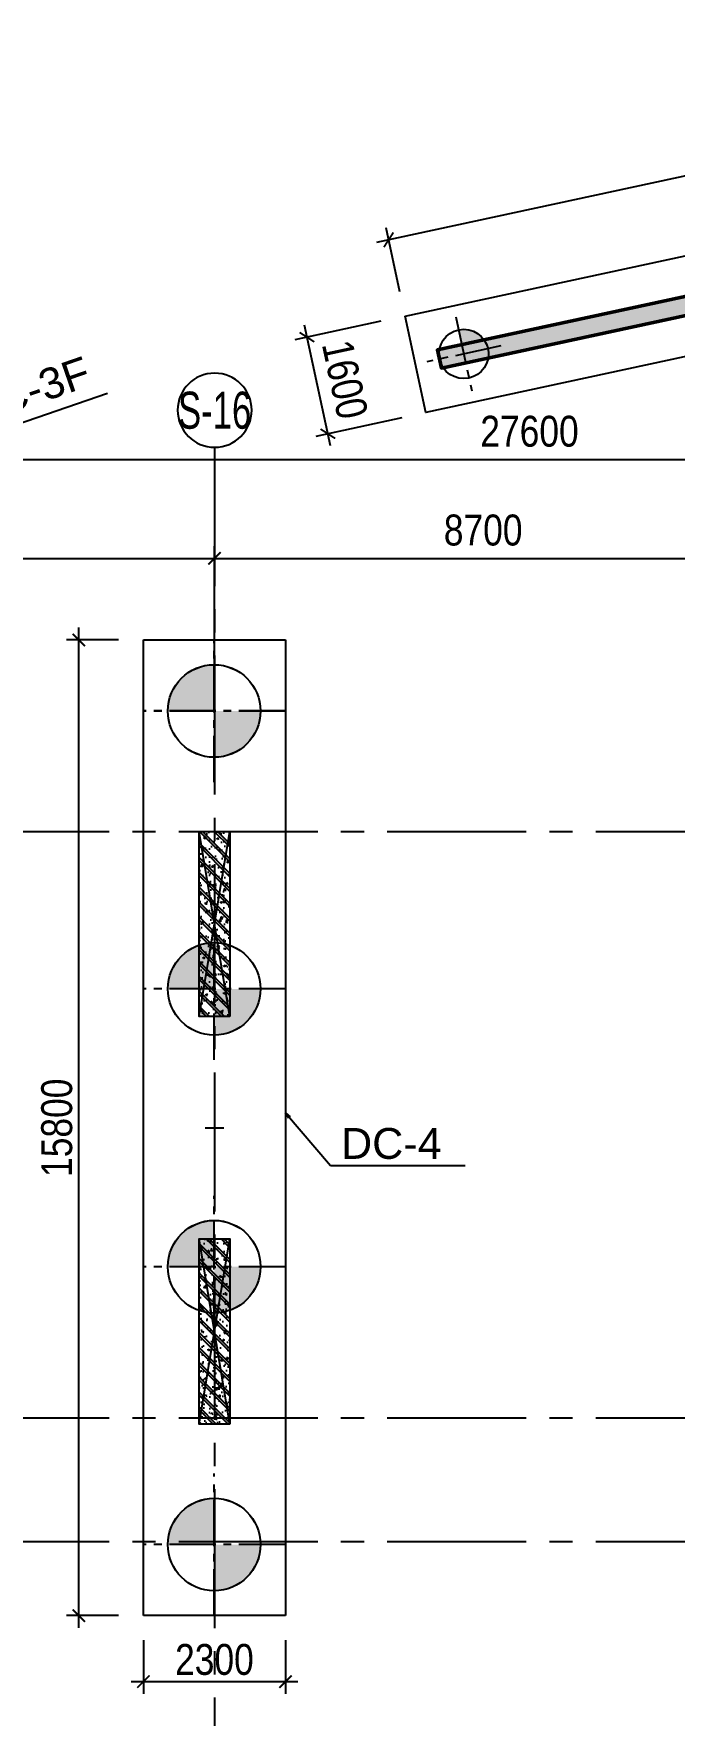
# Model space of a CAD drawing. Header units: millimetres. Extents: x -1534340 to 1713810, y -1348191 to 1114081.
# Drawn here: x 751555 to 761926, y -330143 to -302906 of the extents above; entities that cross this region are included whole.
import ezdxf
from ezdxf.enums import TextEntityAlignment as Align
from ezdxf.xclip import XClip

# ---------------------------------------------------------------- set-up
doc = ezdxf.new("R2010")
doc.units = ezdxf.units.MM
doc.header["$LTSCALE"] = 100
doc.header["$XCLIPFRAME"] = 0
doc.header["$PDMODE"] = 32
doc.header["$PDSIZE"] = 2.5
doc.linetypes.add('CENTER2', pattern=[1.125, 0.75, -0.125, 0.125, -0.125])
doc.linetypes.add('HIDDEN', pattern=[0.375, 0.25, -0.125])
for name, color, linetype in [('ccu11-Dim', 8, 'Continuous'), ('ccu11-Manh', 8, 'Continuous'), ('ccu12-Hatch', 250, 'Continuous'), ('ccu12-Pile', 4, 'Continuous'), ('ccu12-Thay', 7, 'Continuous'), ('ccu12-Truc', 13, 'CENTER2'), ('KC-Betong', 6, 'Continuous'), ('KC2-CONCRETE', 7, 'Continuous'), ('KC2-DIM', 251, 'Continuous'), ('KCS_CENTER_POINT', 7, 'Continuous'), ('KCS_PILE', 8, 'HIDDEN'), ('KT-Dim', 8, 'Continuous'), ('Xref_ST_MBDV Cot vach 30.7.2022$0$Xref_ST_MBDV Cot vach 30.7.2022|Xref_ST_MBDV Cot vach 30.7.2022|Xref_ST_MBDV Cot vach 30.7.2022|Xref_ST_MBDV Cot vach 30.7.2022|A-WALL-PATT', 251, 'Continuous'), ('Xref_ST_MBDV Cot vach 30.7.2022|Xref_ST_MBDV Cot vach 30.7.2022|Xref_ST_MBDV Cot vach 30.7.2022|Xref_ST_MBDV Cot vach 30.7.2022|A-GRID-SYM', 50, 'Continuous'), ('Xref_ST_MBDV Cot vach 30.7.2022|Xref_ST_MBDV Cot vach 30.7.2022|Xref_ST_MBDV Cot vach 30.7.2022|Xref_ST_MBDV Cot vach 30.7.2022|KC-Betong', 6, 'Continuous')]:
    doc.layers.add(name, color=color, linetype=linetype)
for name, color, linetype, lineweight in [('ccu12-Tencaukien', 9, 'Continuous', 15), ('KT-Net cot', 2, 'Continuous', 50), ('KT-Vat lieu', 250, 'Continuous', 9)]:
    doc.layers.add(name, color=color, linetype=linetype, lineweight=lineweight)
doc.styles.add('Arial', font='arial.ttf', dxfattribs={"width": 0.7})
doc.styles.add('Arial Narrow', font='ARIALN.TTF')
doc.styles.add('HBA-Text', font='GOTHIC.TTF')
doc.dimstyles.new('ccu11-100x2', dxfattribs={"dimscale": 100, "dimtxt": 2.5, "dimasz": 1, "dimexe": 1, "dimexo": 2, "dimgap": 1, "dimtad": 1, "dimdec": 0, "dimlfac": 0.5, "dimrnd": 5, "dimdsep": 46, "dimtxsty": 'Arial', "dimblk": 'ARCHTICK', "dimcen": -1, "dimdle": 1, "dimclrd": 256, "dimclre": 256, "dimclrt": 31, "dimadec": 0, "dimazin": 2, "dimtfac": 0.1, "dimtdec": 0, "dimtmove": 0, "dimatfit": 1, "dimldrblk": 'ARCHTICK', "dimfxl": 1, "dimtvp": 0.833333, "dimtolj": 1, "dimtzin": 12, "dimarcsym": 0})
doc.dimstyles.new('ccu12-200', dxfattribs={"dimscale": 200, "dimtxt": 2.5, "dimasz": 1, "dimexe": 1, "dimexo": 2, "dimgap": 1, "dimtad": 1, "dimdec": 0, "dimrnd": 5, "dimdsep": 46, "dimtxsty": 'Arial Narrow', "dimblk": 'ARCHTICK', "dimcen": -1, "dimdle": 1, "dimclrd": 256, "dimclre": 256, "dimclrt": 3, "dimadec": 0, "dimazin": 2, "dimtfac": 0.1, "dimtdec": 0, "dimtmove": 0, "dimatfit": 1, "dimldrblk": 'ARCHTICK', "dimfxl": 1, "dimtvp": 0.833333, "dimtolj": 1, "dimtzin": 12, "dimarcsym": 0})
doc.dimstyles.new('CCU_1-300', dxfattribs={"dimscale": 200, "dimtxt": 2.5, "dimasz": 1, "dimexe": 1, "dimexo": 2, "dimgap": 0.5, "dimtad": 1, "dimdec": 0, "dimrnd": 5, "dimdsep": 46, "dimtxsty": 'Arial Narrow', "dimblk": 'ARCHTICK', "dimcen": -1, "dimdle": 1, "dimclrd": 256, "dimclre": 256, "dimclrt": 3, "dimadec": 0, "dimazin": 2, "dimtfac": 0.1, "dimtdec": 0, "dimtix": 1, "dimtmove": 2, "dimatfit": 1, "dimfxl": 1, "dimtvp": 0.833333, "dimtolj": 1, "dimtzin": 12, "dimarcsym": 0})

# ---------------------------------------------------------------- blocks, each defined once
blk = doc.blocks.new('Xref_ST_MBDV Cot vach 30.7.2022$0$Tuong Vay01-flat-1')
at = {"layer": 'Xref_ST_MBDV Cot vach 30.7.2022$0$Xref_ST_MBDV Cot vach 30.7.2022|Xref_ST_MBDV Cot vach 30.7.2022|Xref_ST_MBDV Cot vach 30.7.2022|Xref_ST_MBDV Cot vach 30.7.2022|A-WALL-PATT'}
h = blk.add_hatch(dxfattribs=at)
h.set_pattern_fill('ACET-2D-VATLIEU04', color=256, scale=50, pattern_type=2)
h.set_pattern_definition([(50, (-11139561.84, -1407213.45), (-225.902474, 189.5546825), [37.5, -412.5]), (355, (-11139561.84, -1407213.45), (32.127212, 367.215716), [30, -330]), (100.4514, (-11139531.95, -1407216.06), (-341.231527, -62.944187), [31.870095, -350.571056]), (46.1842, (-11139561.84, -1407113.45), (-319.180497, 306.252097), [56.25, -618.75]), (96.6356, (-11139517.37, -1407120.34), (-516.995922, -60.144022), [47.805144, -525.8565]), (351.1842, (-11139561.84, -1407113.45), (84.740774, 546.39543), [45, -495]), (21, (-11139511.84, -1407138.45), (-105.680822, 275.3079534), [37.5, -412.5]), (326, (-11139511.84, -1407138.45), (206.128805, 305.59852), [30, -330]), (71.4514, (-11139486.97, -1407155.22), (-328.963765, 110.380101), [31.870095, -350.571056]), (37.5, (-11139561.84, -1407213.45), (-78.1345294, 101.8269012), [0, -326, 0, -335, 0, -331.25]), (7.5, (-11139561.84, -1407213.45), (-23.2793464, 176.824191), [0, -191, 0, -318.5, 0, -126.25]), (327.5, (-11139673.34, -1407213.45), (71.9444175, 112.9301145), [0, -125, 0, -390, 0, -517.5000003]), (317.5, (-11139723.34, -1407213.45), (158.0205496, 172.449169), [0, -162.5, 0, -259, 0, -367.5]), (45, (-11139561.84, -1407213.45), (-150.260191, 150.260191), []), (45, (-11139561.84, -1407152.2), (-150.260191, 150.260191), [])])
h.paths.add_polyline_path([(-82665, -118500), (-81837, -121132), (-80903, -123728), (-79863, -126284), (-78720, -128795), (-77475, -131258), (-76131, -133667), (-74689, -136020), (-73153, -138312), (-71525, -140539), (-69807, -142699), (-68002, -144786), (-66114, -146798), (-64145, -148731), (-62100, -150582), (-59980, -152349), (-57790, -154027), (-55533, -155614), (-53213, -157109), (-50835, -158507), (-48401, -159807), (-45916, -161007), (-43385, -162104), (-40811, -163097), (-38198, -163985), (-35551, -164765), (-32875, -165436), (-30174, -165998), (-27451, -166448), (-24702, -166789), (-4397, -168938), (36420, -167648), (41836, -160719), (12445, -24368), (8473, -9249), (-4719, -5521), (-10557, -9947), (-34021, -27848), (-39777, -32009), (-41249, -35294), (-45787, -38574), (-49368, -38942), (-57644, -44924), (-59845, -46601), (-61969, -48362), (-64020, -50208), (-65993, -52137), (-67887, -54144), (-69696, -56226), (-71420, -58381), (-73054, -60604), (-74596, -62892), (-76043, -65242), (-77394, -67648), (-78645, -70107), (-79794, -72615), (-80841, -75168), (-81782, -77762), (-82617, -80392), (-83343, -83054), (-83961, -85743), (-84468, -88455), (-84865, -91186), (-85149, -93930), (-85321, -96684), (-85381, -99530), (-85329, -102201), (-85163, -104955), (-84886, -107701), (-84496, -110432), (-83996, -113146), (-83385, -115836)], flags=16)
h.paths.add_polyline_path([(-83625, -118781), (-82785, -121452), (-81837, -124086), (-80781, -126680), (-79621, -129228), (-78358, -131727), (-76994, -134172), (-75531, -136560), (-73973, -138886), (-72320, -141146), (-70577, -143337), (-68746, -145455), (-66829, -147497), (-64832, -149459), (-62755, -151337), (-60604, -153130), (-58382, -154833), (-56092, -156444), (-53738, -157960), (-51324, -159379), (-48854, -160699), (-46333, -161916), (-43764, -163030), (-41151, -164038), (-38500, -164938), (-35814, -165730), (-33098, -166411), (-30357, -166981), (-27595, -167438), (-24816, -167783), (-4434, -169940), (36920, -168633), (42913, -160966), (13418, -24135), (9295, -8442), (-4926, -4424), (-11163, -9151), (-34617, -27045), (-40580, -31355), (-42052, -34640), (-46156, -37607), (-49737, -37975), (-58240, -44121), (-60467, -45819), (-62623, -47605), (-64704, -49479), (-66707, -51435), (-68628, -53472), (-70465, -55586), (-72214, -57772), (-73872, -60029), (-75437, -62350), (-76905, -64734), (-78276, -67176), (-79545, -69672), (-80712, -72217), (-81774, -74808), (-82729, -77440), (-83576, -80109), (-84314, -82810), (-84940, -85539), (-85455, -88291), (-85857, -91062), (-86146, -93847), (-86321, -96642), (-86382, -99529), (-86328, -102241), (-86160, -105036), (-85879, -107821), (-85484, -110593), (-84976, -113347), (-84356, -116078)])
blk = doc.blocks.new('_ARCHTICK')
at = {"color": 0, "linetype": 'ByBlock', "const_width": 0.15}
blk.add_lwpolyline([(-0.5, -0.5), (0.5, 0.5)], dxfattribs=at)
blk = doc.blocks.new('*D1126')
at = {"layer": 'Defpoints', "color": 0, "transparency": 16777216}
for p in [(390299, -68275), (381599, -71082, 0), (390299, -71118, 0)]:
    blk.add_point(p, dxfattribs=at)
at = {"layer": 'KT-Dim', "lineweight": -2, "transparency": 16777216}
for p, q in [((381599, -70682), (381599, -68075)), ((390299, -70718), (390299, -68075)), ((381399, -68275), (390499, -68275))]:
    blk.add_line(p, q, dxfattribs=at)
at = {"layer": 'KT-Dim', "lineweight": -2, "transparency": 16777216, "xscale": 200, "yscale": 200, "zscale": 200, "rotation": 180}
blk.add_blockref('_ARCHTICK', (381599, -68275), dxfattribs=at)
at = {"layer": 'KT-Dim', "lineweight": -2, "transparency": 16777216, "xscale": 200, "yscale": 200, "zscale": 200}
blk.add_blockref('_ARCHTICK', (390299, -68275), dxfattribs=at)
at = {"layer": 'KT-Dim', "color": 3, "transparency": 16777216, "insert": (385949, -67819), "char_height": 500, "attachment_point": 5, "style": 'Arial Narrow'}
blk.add_mtext('\\A1;8700', dxfattribs=at)
blk = doc.blocks.new('*D1127')
at = {"layer": 'Defpoints', "color": 0, "transparency": 16777216}
for p in [(398999, -68275), (398999, -70976, 0), (390299, -71118, 0)]:
    blk.add_point(p, dxfattribs=at)
at = {"layer": 'KT-Dim', "lineweight": -2, "transparency": 16777216}
for p, q in [((390299, -70718), (390299, -68075)), ((398999, -70576), (398999, -68075)), ((390099, -68275), (399199, -68275))]:
    blk.add_line(p, q, dxfattribs=at)
at = {"layer": 'KT-Dim', "lineweight": -2, "transparency": 16777216, "xscale": 200, "yscale": 200, "zscale": 200, "rotation": 180}
blk.add_blockref('_ARCHTICK', (390299, -68275), dxfattribs=at)
at = {"layer": 'KT-Dim', "lineweight": -2, "transparency": 16777216, "xscale": 200, "yscale": 200, "zscale": 200}
blk.add_blockref('_ARCHTICK', (398999, -68275), dxfattribs=at)
at = {"layer": 'KT-Dim', "color": 3, "transparency": 16777216, "insert": (394649, -67819), "char_height": 500, "attachment_point": 5, "style": 'Arial Narrow'}
blk.add_mtext('\\A1;8700', dxfattribs=at)
blk = doc.blocks.new('*D1130')
at = {"layer": 'Defpoints', "color": 0, "transparency": 16777216}
for p in [(409199, -66675), (381599, -70845), (409199, -70845)]:
    blk.add_point(p, dxfattribs=at)
at = {"layer": 'KT-Dim', "lineweight": -2, "transparency": 16777216}
for p, q in [((381399, -66675), (409399, -66675)), ((381599, -70445), (381599, -66475)), ((409199, -70445), (409199, -66475))]:
    blk.add_line(p, q, dxfattribs=at)
at = {"layer": 'KT-Dim', "lineweight": -2, "transparency": 16777216, "xscale": 200, "yscale": 200, "zscale": 200, "rotation": 180}
blk.add_blockref('_ARCHTICK', (381599, -66675), dxfattribs=at)
at = {"layer": 'KT-Dim', "lineweight": -2, "transparency": 16777216, "xscale": 200, "yscale": 200, "zscale": 200}
blk.add_blockref('_ARCHTICK', (409199, -66675), dxfattribs=at)
at = {"layer": 'KT-Dim', "color": 3, "transparency": 16777216, "insert": (395399, -66219), "char_height": 500, "attachment_point": 5, "style": 'Arial Narrow'}
blk.add_mtext('\\A1;27600', dxfattribs=at)
blk = doc.blocks.new('GRID-SYM-flat-73')
at = {"layer": 'Xref_ST_MBDV Cot vach 30.7.2022|Xref_ST_MBDV Cot vach 30.7.2022|Xref_ST_MBDV Cot vach 30.7.2022|Xref_ST_MBDV Cot vach 30.7.2022|A-GRID-SYM'}
blk.add_circle((0, 0, 0), 900, dxfattribs=at)
at = {"layer": 'Xref_ST_MBDV Cot vach 30.7.2022|Xref_ST_MBDV Cot vach 30.7.2022|Xref_ST_MBDV Cot vach 30.7.2022|Xref_ST_MBDV Cot vach 30.7.2022|A-GRID-SYM', "style": 'HBA-Text'}
blk.add_attdef('GRID', text='', height=900, rotation=359.6303, dxfattribs=at).set_placement((0, 0, 0), align=Align.MIDDLE_CENTER)
blk = doc.blocks.new('D1500.')
at = {"layer": 'ccu12-Hatch', "ltscale": 0.5}
h = blk.add_hatch(color=256, dxfattribs=at)
h.dxf.hatch_style = 1
h.paths.add_polyline_path([(750, 0, 0.414214), (0, 750), (0, 0)])
h.paths.add_polyline_path([(0, 0), (-750, 0, 0.414214), (0, -750)])
at = {"layer": 'ccu12-Pile', "color": 13, "linetype": 'CENTER2', "ltscale": 10}
for p, q in [((0, 1150), (0, -1150)), ((1150, 0), (-1150, 0))]:
    blk.add_line(p, q, dxfattribs=at)
at = {"layer": 'ccu12-Pile', "ltscale": 0.5}
blk.add_circle((0, 0), 750, dxfattribs=at)
blk = doc.blocks.new('D1500')
at = {"layer": 'ccu12-Pile', "rotation": 270}
blk.add_blockref('D1500.', (-4, 0), dxfattribs=at)
blk = doc.blocks.new('DC-4-1500')
at = {"layer": 'KC2-CONCRETE'}
for p, q in [((-1150, 3400), (1150, 3400)), ((-1150, -12400), (-1150, 3400)), ((1150, 3400), (1150, -12400)), ((1150, -12400), (-1150, -12400))]:
    blk.add_line(p, q, dxfattribs=at)
at = {"layer": 'KCS_CENTER_POINT'}
for p, q in [((0, -4350), (0, -4650)), ((-150, -4500), (150, -4500))]:
    blk.add_line(p, q, dxfattribs=at)
at = {"layer": 'KCS_PILE'}
for p in [(0, 2250), (0, -2250), (0, -6750), (0, -11250)]:
    blk.add_blockref('D1500', p, dxfattribs=at)
blk = doc.blocks.new('*U342')
h = blk.add_hatch()
h.set_pattern_fill('VATLIEU04', color=250, scale=40, style=0, pattern_type=2)
h.set_pattern_definition([(50, (-450, 3050), (286.904, -25.101), [30, -330]), (355, (-450, 3050), (-55.5, 300.877), [24, -264]), (100.451, (-426.1, 3047.9), (231.404, 275.776), [25.496, -280.457]), (46.184, (-450, 3130), (426.896, -66.208), [45, -495]), (96.636, (-414.43, 3124.5), (373.865, 389.647), [38.244, -420.685]), (351.184, (-450, 3130), (373.865, 389.65), [36, -396]), (21, (-410, 3110), (238.763, -161.048), [30, -330]), (326, (-410, 3110), (97.326, 290.06), [24, -264]), (71.451, (-390.1, 3096.58), (336.09, 129.012), [25.496, -280.457]), (37.5, (-450, 3050), (4.864, 133.1575), [0, -260.8, 0, -268, 0, -265]), (7.5, (-450, 3050), (105.228, 157.7647), [0, -152.8, 0, -254.8, 0, -101]), (327.5, (-539.2, 3050), (213.529, -9.022), [0, -100, 0, -312, 0, -414]), (317.5, (-579.2, 3050), (233.274, 40.042), [0, -130, 0, -207.2, 0, -294]), (45, (-450, 3050), (-120.208, 120.208), []), (45, (-450, 3099), (-120.208, 120.208), [])])
h.paths.add_polyline_path([(-475, -475), (25, -475), (25, 2525), (-475, 2525)])
at = {"color": 6, "ltscale": 0.25}
blk.add_lwpolyline([(-475, -475), (25, -475), (25, 2525), (-475, 2525)], close=True, dxfattribs=at)
at = {"layer": 'Defpoints', "linetype": 'ByBlock', "ltscale": 30}
for p, q in [((25, -475), (-475, 2525)), ((-475, -475), (25, 2525))]:
    blk.add_line(p, q, dxfattribs=at)
blk = doc.blocks.new('MBDV-B1-T1-PN')
at = {"layer": 'Xref_ST_MBDV Cot vach 30.7.2022|Xref_ST_MBDV Cot vach 30.7.2022|Xref_ST_MBDV Cot vach 30.7.2022|Xref_ST_MBDV Cot vach 30.7.2022|KC-Betong', "linetype": 'ByBlock', "xscale": -1, "rotation": 359.9999999999985}
for p in [(81112, -17602, 0), (81112, -24202, 0)]:
    blk.add_blockref('*U342', p, dxfattribs=at)
blk = doc.blocks.new('*D815')
at = {"layer": 'Defpoints', "color": 0, "transparency": 16777216}
for p in [(753331, -328526), (755631, -328526), (755631, -329596)]:
    blk.add_point(p, dxfattribs=at)
at = {"layer": 'KC2-DIM', "lineweight": -2, "transparency": 16777216}
for p, q in [((753331, -328926), (753331, -329796)), ((755631, -328926), (755631, -329796)), ((753131, -329596), (755831, -329596))]:
    blk.add_line(p, q, dxfattribs=at)
at = {"layer": 'KC2-DIM', "lineweight": -2, "transparency": 16777216, "xscale": 200, "yscale": 200, "zscale": 200, "rotation": 180}
blk.add_blockref('_ARCHTICK', (753331, -329596), dxfattribs=at)
at = {"layer": 'KC2-DIM', "lineweight": -2, "transparency": 16777216, "xscale": 200, "yscale": 200, "zscale": 200}
blk.add_blockref('_ARCHTICK', (755631, -329596), dxfattribs=at)
at = {"layer": 'KC2-DIM', "color": 3, "transparency": 16777216, "insert": (754481, -329240), "char_height": 500, "attachment_point": 5, "style": 'Arial Narrow'}
blk.add_mtext('\\A1;2300', dxfattribs=at)
blk = doc.blocks.new('*D816')
at = {"layer": 'Defpoints', "color": 0, "transparency": 16777216}
for p in [(752286, -312726), (753331, -312726), (753331, -328526)]:
    blk.add_point(p, dxfattribs=at)
at = {"layer": 'KC2-DIM', "lineweight": -2, "transparency": 16777216}
for p, q in [((752286, -328726), (752286, -312526)), ((752931, -312726), (752086, -312726)), ((752931, -328526), (752086, -328526))]:
    blk.add_line(p, q, dxfattribs=at)
at = {"layer": 'KC2-DIM', "lineweight": -2, "transparency": 16777216, "xscale": 200, "yscale": 200, "zscale": 200}
for p, rotation in [((752286, -312726), 90), ((752286, -328526), 270)]:
    blk.add_blockref('_ARCHTICK', p, dxfattribs=dict(at, rotation=rotation))
at = {"layer": 'KC2-DIM', "color": 3, "transparency": 16777216, "insert": (751931, -320626), "char_height": 500, "attachment_point": 5, "rotation": 90, "style": 'Arial Narrow'}
blk.add_mtext('\\A1;15800', dxfattribs=at)
blk = doc.blocks.new('MBDV-COC-PN')
at = {"layer": 'KCS_PILE'}
for p in [(81337, -13127), (81337, -17627), (81337, -22127), (81337, -26627)]:
    blk.add_blockref('D1500', p, dxfattribs=at)
blk = doc.blocks.new('D800.')
at = {"layer": 'ccu12-Pile', "ltscale": 0.5}
h = blk.add_hatch(color=250, dxfattribs=at)
h.dxf.hatch_style = 1
h.paths.add_polyline_path([(0, 0), (400, 0, 0.414214), (0, 400)])
at = {"layer": 'ccu12-Pile', "color": 13, "linetype": 'CENTER2', "ltscale": 10}
for p, q in [((0, 613), (0, -613)), ((613, 0), (-613, 0))]:
    blk.add_line(p, q, dxfattribs=at)
at = {"layer": 'ccu12-Pile', "ltscale": 0.5}
blk.add_circle((0, 0), 400, dxfattribs=at)
blk = doc.blocks.new('*D772')
at = {"layer": 'ccu11-Dim', "lineweight": -2, "ltscale": 0.5, "transparency": 16777216}
for p, q in [((776754, -302052), (757106, -306288)), ((776740, -302937), (776517, -301899)), ((757483, -307088), (757259, -306050))]:
    blk.add_line(p, q, dxfattribs=at)
at = {"layer": 'Defpoints', "color": 0, "ltscale": 0.5, "transparency": 16777216}
for p in [(776825, -303328), (757301, -306245), (757567, -307479)]:
    blk.add_point(p, dxfattribs=at)
at = {"layer": 'ccu11-Dim', "lineweight": -2, "ltscale": 0.5, "transparency": 16777216, "xscale": 200, "yscale": 200, "zscale": 200}
for p, rotation in [((776559, -302094), 12.16425705640863), ((757301, -306245), 192.1642570564087)]:
    blk.add_blockref('_ARCHTICK', p, dxfattribs=dict(at, rotation=rotation))
at = {"layer": 'ccu11-Dim', "color": 3, "ltscale": 0.5, "transparency": 16777216, "insert": (766834, -303725), "char_height": 500, "attachment_point": 5, "rotation": 12.1643, "style": 'Arial Narrow'}
blk.add_mtext('\\A1;19700', dxfattribs=at)
blk = doc.blocks.new('*D773')
at = {"layer": 'ccu11-Dim', "lineweight": -2, "ltscale": 0.5, "transparency": 16777216}
for p, q in [((757176, -307564), (755784, -307864)), ((756359, -309581), (755937, -307626)), ((757513, -309128), (756121, -309428))]:
    blk.add_line(p, q, dxfattribs=at)
at = {"layer": 'Defpoints', "color": 0, "ltscale": 0.5, "transparency": 16777216}
for p in [(757567, -307479), (755979, -307822), (757904, -309044)]:
    blk.add_point(p, dxfattribs=at)
at = {"layer": 'ccu11-Dim', "lineweight": -2, "ltscale": 0.5, "transparency": 16777216, "xscale": 200, "yscale": 200, "zscale": 200}
for p, rotation in [((755979, -307822), 102.1642570564116), ((756317, -309386), 282.1642570564116)]:
    blk.add_blockref('_ARCHTICK', p, dxfattribs=dict(at, rotation=rotation))
at = {"layer": 'ccu11-Dim', "color": 3, "ltscale": 0.5, "transparency": 16777216, "insert": (756593, -308508), "char_height": 500, "attachment_point": 5, "rotation": 282.1643, "style": 'Arial Narrow'}
blk.add_mtext('\\A1;1600', dxfattribs=at)
blk = doc.blocks.new('Vach-NN-PN')
at = {"layer": 'KT-Vat lieu'}
h = blk.add_hatch(dxfattribs=at)
h.set_pattern_fill('BTCT', color=256, scale=40)
h.set_pattern_definition([(50, (108165.77, -54076.06), (286.9041, -25.1009), [30, -330]), (355, (108165.77, -54076.06), (-55.5005, 300.8769), [24, -264]), (100.4514, (108189.68, -54078.15), (231.4038, 275.7758), [25.496, -280.4568]), (46.1842, (108165.77, -53996.06), (426.8964, -66.2076), [45, -495]), (96.6356, (108201.34, -54001.57), (373.865, 389.647), [38.244, -420.685]), (351.1842, (108165.77, -53996.06), (373.8648, 389.6474), [36, -396]), (21, (108205.77, -54016.06), (238.7628, -161.0476), [30, -330]), (326, (108205.77, -54016.06), (97.3261, 290.06), [24, -264]), (71.4514, (108225.66, -54029.48), (336.089, 129.0122), [25.496, -280.4568]), (37.5, (108165.77, -54076.06), (4.86394, 133.15754), [0, -260.8, 0, -268, 0, -265]), (7.5, (108165.77, -54076.06), (105.2278, 157.7647), [0, -152.8, 0, -254.8, 0, -101]), (327.5, (108076.57, -54076.06), (213.52897, -9.02195), [0, -100, 0, -312, 0, -414]), (317.5, (108036.57, -54076.06), (233.2745, 40.042), [0, -130, 0, -207.2, 0, -294]), (45, (108165.77, -54076.06), (-106.066, 106.066), []), (45, (108236.48, -54076.06), (-106.066, 106.066), [])])
h.paths.add_polyline_path([(105092, -15518), (105029, -15225), (86553, -19207), (86616, -19501)])
at = {"layer": 'KT-Net cot'}
blk.add_lwpolyline([(105092, -15518), (105029, -15225), (86553, -19207), (86616, -19501)], close=True, dxfattribs=at)
blk = doc.blocks.new('Grid-ST-flat-3')
at = {"layer": 'ccu12-Truc', "ltscale": 30}
for p, q in [((390299.4, -66474.8), (390299.4, -104409.6)), ((366096.2, -72696.3), (425824, -72696.3)), ((366096.2, -82196.3), (425824, -82196.3)), ((366096.2, -84196.3), (425824, -84196.3))]:
    blk.add_line(p, q, dxfattribs=at)
at = {"layer": 'KT-Dim'}
ref = blk.add_blockref('GRID-SYM-flat-73', (390302.8, -65874.8, 0), dxfattribs=dict(at, xscale=-0.6666666666666665, yscale=0.6666666666666665, zscale=0.6666666666666665, rotation=179.6748020054017))
ref.add_attrib('GRID', 'S-16', dxfattribs={"layer": 'Xref_ST_MBDV Cot vach 30.7.2022|Xref_ST_MBDV Cot vach 30.7.2022|Xref_ST_MBDV Cot vach 30.7.2022|Xref_ST_MBDV Cot vach 30.7.2022|A-GRID-SYM', "height": 600, "style": 'HBA-Text', "width": 0.7}).set_placement((390302.8, -65874.8, 0), align=Align.MIDDLE_CENTER)
for base, p1, p2, picture, middle in [((409199.4, -66674.8), (381599.4, -70845.4), (409199.4, -70845.4), '*D1130', (395399.4, -66219.5)), ((390299.4, -68274.8, 0), (381599.4, -71082.4), (390299.4, -71118), '*D1126', (385949.4, -67819.5, 0)), ((398999.4, -68274.8, 0), (390299.4, -71118), (398999.4, -70975.6), '*D1127', (394649.4, -67819.5, 0))]:
    dim = blk.add_linear_dim(base=base, p1=p1, p2=p2, dimstyle='ccu12-200', dxfattribs=at)
    dim.commit()
    dim.dimension.update_dxf_attribs({"geometry": picture, "text_midpoint": middle})

msp = doc.modelspace()

# ---------------------------------------------------------------- linework, layer by layer
at = {"layer": 'ccu12-Thay', "ltscale": 0.5}
msp.add_lwpolyline([(757567, -307479.5), (776824.7, -303328.4), (777161.9, -304892.5), (757904.2, -309043.5)], close=True, dxfattribs=at)
at = {"layer": 'KC-Betong'}
msp.add_lwpolyline([(776633.9, -304341.3), (776570.7, -304048.1), (758095, -308030.6), (758158.2, -308323.8)], close=True, dxfattribs=at)

# ---------------------------------------------------------------- block references
ref = msp.add_blockref('Xref_ST_MBDV Cot vach 30.7.2022$0$Tuong Vay01-flat-1', (742513.6, -173724.8))
XClip(ref).set_block_clipping_path([(-91541.6736345236, -190955.6682973447), (52438.3255017358, -76158.0499385341)])
msp.add_blockref('Grid-ST-flat-3', (364182, -243129.8))
at = {"layer": 'ccu11-Manh'}
msp.add_blockref('MBDV-B1-T1-PN', (673144.6, -300749.5), dxfattribs=at)
at = {"layer": 'ccu12-Thay', "rotation": 12.16425705640667}
msp.add_blockref('D800.', (758517.6, -308092.9), dxfattribs=at)
at = {"layer": 'KC2-DIM'}
for name, p in [('MBDV-COC-PN', (673144.6, -300749.5)), ('DC-4-1500', (754481.4, -316126.1))]:
    msp.add_blockref(name, p, dxfattribs=at)
at = {"layer": 'KT-Net cot'}
msp.add_blockref('Vach-NN-PN', (671538.7, -288820.4), dxfattribs=at)

# ---------------------------------------------------------------- texts
at = {"layer": 'ccu12-Tencaukien', "color": 31, "style": 'Arial'}
msp.add_text('DC-3F', height=500, rotation=19.04714, dxfattribs=at).set_placement((750573.2, -309265.9))
msp.add_text('DC-4', height=500, dxfattribs=at).set_placement((756530, -321129.6))

# ---------------------------------------------------------------- dimensions: what is measured, and where the dimension line sits
at = {"layer": 'ccu11-Dim', "ltscale": 0.5}
for p1, distance, picture, middle in [((776824.7, -303328.4), -1262.4, '*D772', (766833.9, -303724.8)), ((757904.2, -309043.5), 1624, '*D773', (756593.1, -308507.8))]:
    dim = msp.add_aligned_dim(p1=p1, p2=(757567, -307479.5), distance=distance, dimstyle='ccu12-200', dxfattribs=at)
    dim.commit()
    dim.dimension.update_dxf_attribs({"geometry": picture, "text_midpoint": middle})
at = {"layer": 'KC2-DIM'}
dim = msp.add_linear_dim(base=(752285.8, -312726.1), p1=(753331.4, -328526.1), p2=(753331.4, -312726.1), angle=90, dimstyle='CCU_1-300', dxfattribs=at)
dim.commit()
dim.dimension.update_dxf_attribs({"geometry": '*D816', "text_midpoint": (751930.6, -320626.1)})
dim = msp.add_linear_dim(base=(755631.4, -329595.8), p1=(753331.4, -328526.1), p2=(755631.4, -328526.1), dimstyle='CCU_1-300', dxfattribs=at)
dim.commit()
dim.dimension.update_dxf_attribs({"geometry": '*D815', "text_midpoint": (754481.4, -329240.5)})

# ---------------------------------------------------------------- leaders
for points in [[(749875.1, -308360.7), (750398.9, -309539.2), (752750.8, -308727.2)], [(755631.4, -320385.6), (756357.6, -321238.8), (758538.8, -321238.8)]]:
    msp.add_leader(points, dimstyle='ccu11-100x2', override={"dimgap": 1, "dimtad": 0, "dimldrblk": 'Open'}, dxfattribs=at)

doc.saveas('drawing.dxf')
